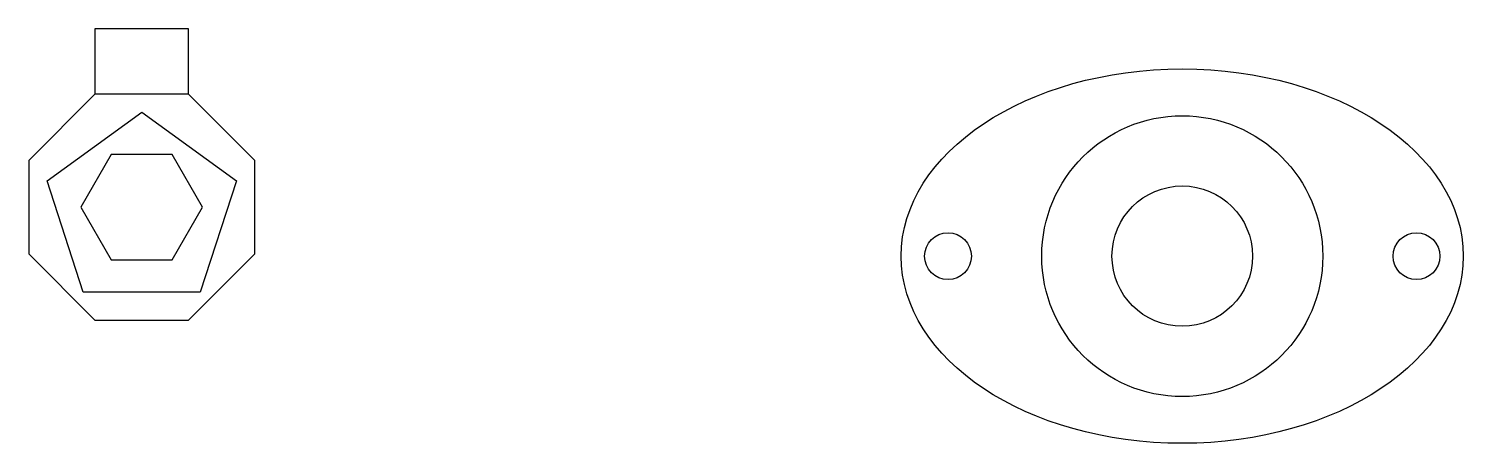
# Model space of a CAD drawing. Header units: inches. Extents: x 85 to 392, y -94 to -5.
import ezdxf

# ---------------------------------------------------------------- set-up
doc = ezdxf.new("R2010")
doc.units = ezdxf.units.IN
doc.header["$MEASUREMENT"] = 0

msp = doc.modelspace()

# ---------------------------------------------------------------- linework, layer by layer
for p, q in [((119.37, -4.9), (99.37, -4.9)), ((99.37, -4.9), (99.37, -18.9)), ((119.37, -18.9), (119.37, -4.9))]:
    msp.add_line(p, q)
for points in [[(119.37, -18.9), (99.37, -18.9), (85.23, -33.04), (85.23, -53.04), (99.37, -67.18), (119.37, -67.18), (133.52, -53.04), (133.52, -33.04)], [(121.87, -61.18), (96.87, -61.18), (89.15, -37.41), (109.37, -22.71), (129.6, -37.41)], [(102.87, -31.78), (96.37, -43.04), (102.87, -54.3), (115.87, -54.3), (122.37, -43.04), (115.87, -31.78)]]:
    msp.add_lwpolyline(points, close=True)
for centre, radius in [((331.5, -53.5), 30), ((331.5, -53.5), 15), ((281.5, -53.5), 5), ((381.5, -53.5), 5)]:
    msp.add_circle(centre, radius)
msp.add_ellipse((331.5, -53.5), major_axis=(60, 0), ratio=0.666667)

doc.saveas('drawing.dxf')
